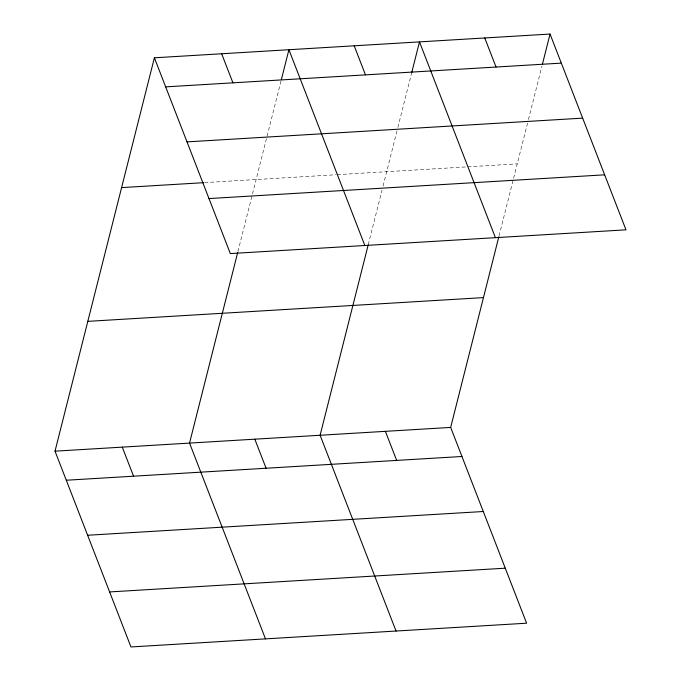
<?xml version="1.0" encoding="UTF-8"?>
<svg xmlns="http://www.w3.org/2000/svg" width="681" height="681" viewBox="0 0 681 681"><rect width="100%" height="100%" fill="white"/><g stroke="black" fill="none" stroke-linecap="round" stroke-linejoin="round"><path stroke-width="0.51" stroke-dasharray="3.4 2.55" d="M237.924 251.553L281.108 80.63M368.234 244.743L382.007 190.22M383.045 186.1L397.619 128.428M397.874 127.398L411.673 72.79M499.054 235.881L513.355 179.29M513.61 178.269L528.184 120.588M528.439 119.558L541.974 65.989M204.623 182.627L336.142 174.736M337.197 174.668L466.706 166.896M467.762 166.836L517.254 163.866"/><path stroke-width="1.02" d="M498.798 236.911L450.669 427.421L526.609 623.2L130.956 646.95L55.016 451.171L154.391 57.8L550.044 34.05L625.984 229.829L230.331 253.579L154.391 57.8M237.669 252.583L189.539 443.093L265.479 638.872M281.364 79.6L288.914 49.722L364.854 245.509M368.234 244.743L320.104 435.253L396.044 631.04M411.673 72.79L419.479 41.89L495.419 237.669M542.493 63.929L550.044 34.05M165.67 86.87L561.323 63.12M187.003 141.886L582.664 118.136M121.601 187.607L203.568 182.687M208.99 198.563L604.643 174.821M87.806 321.355L483.467 297.606M55.016 451.171L450.669 427.421M66.295 480.233L461.948 456.491M87.628 535.249L483.28 511.508M109.615 591.934L505.268 568.184M484.761 37.966L496.04 67.036M354.197 45.806L365.476 74.876M385.386 431.337L396.665 460.407M221.648 53.756L232.928 82.827M254.822 439.177L266.092 468.247M122.274 447.128L133.553 476.198"/></g></svg>
